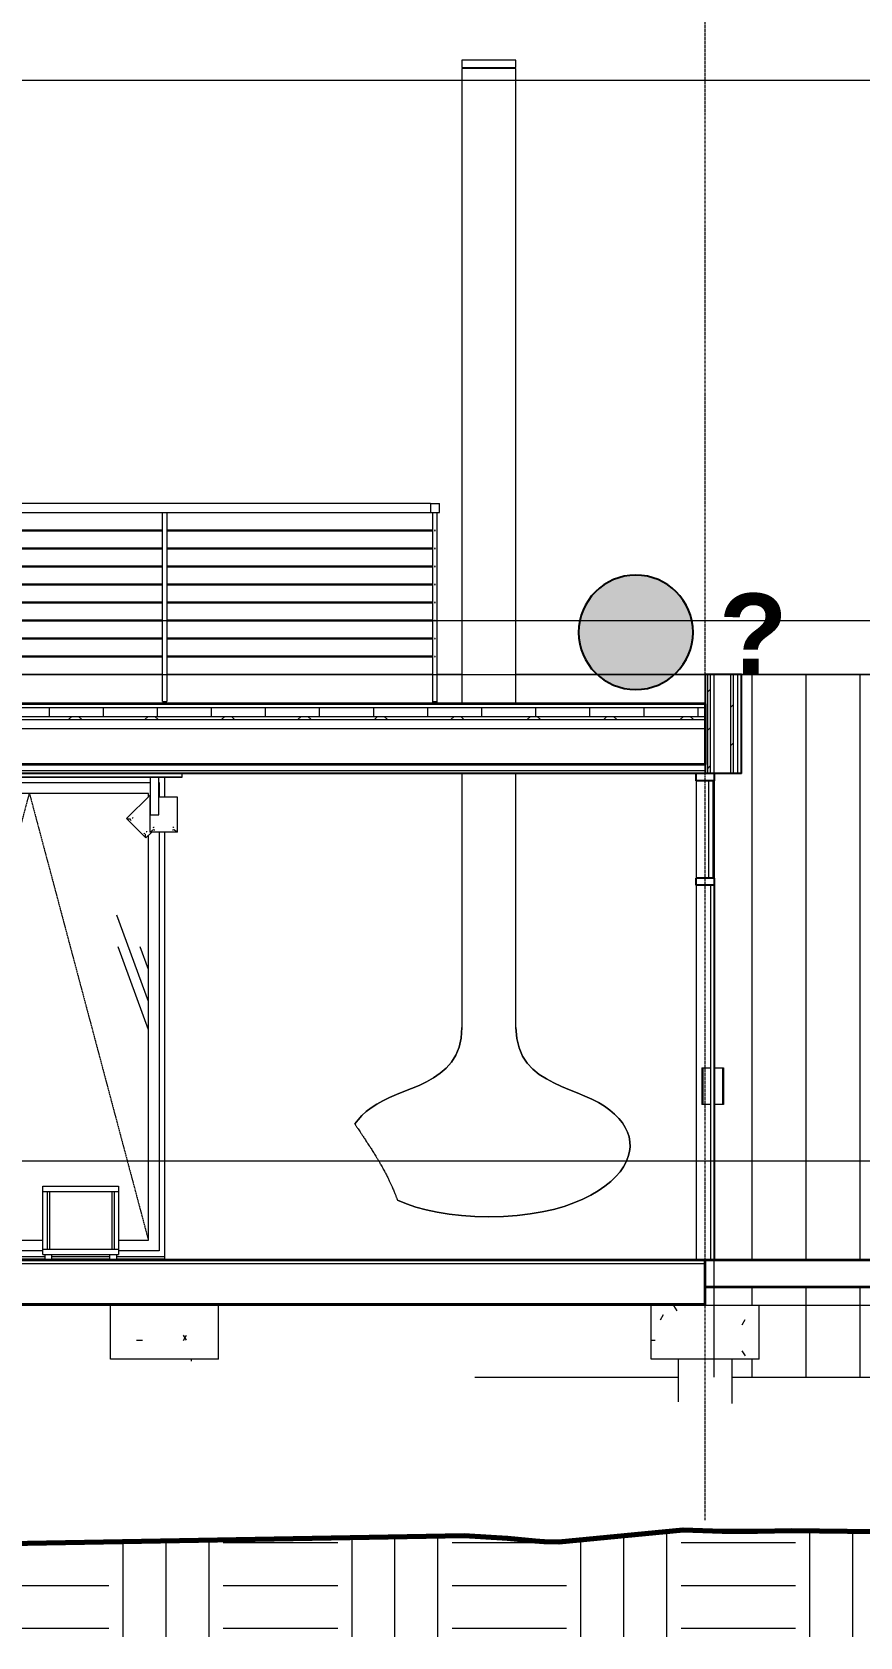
# Model space of a CAD drawing. Header units: millimetres. Extents: x -24070 to 93572, y -3360 to 13033.
# Drawn here: x 69624 to 74218, y -2642 to 6267 of the extents above; entities that cross this region are included whole.
import ezdxf

# ---------------------------------------------------------------- set-up
doc = ezdxf.new("R2010")
doc.units = ezdxf.units.MM
doc.linetypes.add('Dash - Tight', pattern=[4.5, 3, -1.5])
doc.linetypes.add('Grid Line', pattern=[22.225, 12.7, -3.175, 3.175, -3.175])
for name, color, linetype, lineweight in [('A-ANNO-NOTE', 131, 'Continuous', 9), ('A-CLNG', 13, 'Continuous', 9), ('A-DOOR', 31, 'Continuous', 9), ('A-DOOR-FRAM', 31, 'Continuous', 9), ('A-FLOR', 192, 'Continuous', 9), ('A-FLOR-HRAL', 11, 'Continuous', 9), ('A-FLOR-LEVL', 51, 'Continuous', 9), ('A-FLOR-MCUT', 51, 'Continuous', 9), ('A-GENM', 13, 'Continuous', 9), ('A-GLAZ', 151, 'Continuous', 9), ('A-GLAZ-CURT', 52, 'Continuous', 9), ('A-GLAZ-CWMG', 51, 'Continuous', 9), ('A-ROOF', 132, 'Continuous', 9), ('A-ROOF-PATT', 132, 'Continuous', 35), ('A-WALL', 113, 'Continuous', 9), ('A-WALL-PATT', 111, 'Continuous', 9), ('C-TOPO', 7, 'Continuous', 9), ('E-LITE-EQPM', 33, 'Continuous', 9), ('I-FURN', 30, 'Continuous', 9), ('S-FNDN', 32, 'Continuous', 9), ('S-GRID', 1, 'Continuous', 9)]:
    doc.layers.add(name, color=color, linetype=linetype, lineweight=lineweight)
doc.styles.add('Arial_B', font='arialbd.ttf', dxfattribs={"height": 446.484375})
pattern_1 = [(0, (58619.97, 1850), (812.8, 203.2), [33.528, -576.072, 33.528, -576.072, -3251.2]), (0, (58619.97, 1850), (812.8, 203.2), [-1219.2, 33.528, -1185.672, 33.528, -576.072, -1422.4]), (0, (58619.97, 1850), (812.8, 203.2), [-3048, 33.528, -372.872, 33.528, -982.472]), (120, (58924.77, 1951.6), (-582.3764, 602.3054), [33.528, -576.072, 33.528, -576.072, -3251.2]), (120, (58924.77, 1951.6), (-582.3764, 602.3054), [-1219.2, 33.528, -1185.672, 33.528, -576.072, -1422.4]), (120, (58924.77, 1951.6), (-582.3764, 602.3054), [-3048, 33.528, -372.872, 33.528, -982.472]), (240, (59026.37, 2358), (-230.4236, -805.5054), [33.528, -576.072, 33.528, -576.072, -3251.2]), (240, (59026.37, 2358), (-230.4236, -805.5054), [-1219.2, 33.528, -1185.672, 33.528, -576.072, -1422.4]), (240, (59026.37, 2358), (-230.4236, -805.5054), [-3048, 33.528, -372.872, 33.528, -982.472])]
pattern_2 = [(45, (58619.97, 1850), (-106.066, 106.066), [])]

# ---------------------------------------------------------------- blocks, each defined once
blk = doc.blocks.new('fire place hang - fire place hang-785282-Building Section')
at = {"layer": 'A-GENM'}
for p, q in [((13851.6, 6110), (13851.6, 6070)), ((14151.6, 6110), (13851.6, 6110)), ((13851.6, 6070), (14151.6, 6070)), ((13851.6, 6065), (13851.6, 2538)), ((14151.6, 6065), (13851.6, 6065)), ((14151.6, 6070), (14151.6, 6110)), ((14151.6, 2538), (14151.6, 6065)), ((13851.6, 2150), (13851.6, 740)), ((14151.6, 740), (14151.6, 2150))]:
    blk.add_line(p, q, dxfattribs=at)
at = {"layer": 'A-GENM', "flags": 128}
for points in [[(13851.6, 740), (13847.5, 682.2), (13835.9, 631.5), (13817.6, 587.2), (13793.4, 548.8), (13764.1, 515.4), (13730.7, 486.5), (13693.9, 461.3), (13654.5, 439.2), (13613.6, 419.5), (13571.7, 401.6), (13529.9, 384.8), (13489, 368.3), (13449.7, 351.6), (13413, 334), (13379.2, 315.1), (13348.5, 295.1), (13320.8, 274), (13296.4, 251.9), (13275.1, 229), (13257.2, 205.3)], [(13257.2, 205.3), (13275.1, 229), (13296.4, 251.9), (13320.8, 274), (13348.5, 295.1), (13379.2, 315.1), (13413, 334), (13449.7, 351.6), (13489, 368.3), (13529.9, 384.8), (13571.7, 401.6), (13613.6, 419.5), (13654.5, 439.2), (13693.9, 461.3), (13730.7, 486.5), (13764.1, 515.4), (13793.4, 548.8), (13817.6, 587.2), (13835.9, 631.5), (13847.5, 682.2), (13851.6, 740)], [(14001.6, -310), (14082.4, -308.2), (14158.6, -302.9), (14230.4, -294.4), (14297.7, -283), (14360.5, -268.8), (14418.9, -252.1), (14472.9, -233.3), (14522.5, -212.4), (14567.8, -189.9), (14608.6, -165.8), (14645.2, -140.5), (14677.4, -114.3), (14705.3, -87.3), (14728.9, -59.8), (14748.3, -32.1), (14763.5, -4.2), (14774.6, 23.7), (14781.6, 51.5), (14784.6, 79.1), (14783.6, 106.5), (14778.8, 133.5), (14770.2, 160), (14757.9, 185.9), (14741.9, 211.1), (14722.4, 235.6), (14699.2, 259.1), (14672.7, 281.7), (14642.7, 303.3), (14609.4, 323.6), (14572.8, 342.6), (14533.2, 360.4), (14491.3, 377.6), (14448.1, 394.8), (14404.6, 413), (14361.6, 432.7), (14320.1, 454.9), (14281, 480.1), (14245.4, 509.3), (14214.2, 543.1), (14188.2, 582.3), (14168.5, 627.7), (14156, 680), (14151.6, 740)], [(14151.6, 740), (14156, 680), (14168.5, 627.7), (14188.2, 582.3), (14214.2, 543.1), (14245.4, 509.3), (14281, 480.1), (14320.1, 454.9), (14361.6, 432.7), (14404.6, 413), (14448.1, 394.8), (14491.3, 377.6), (14533.2, 360.4), (14572.8, 342.6), (14609.4, 323.6), (14642.7, 303.3), (14672.7, 281.7), (14699.2, 259.1), (14722.4, 235.6), (14741.9, 211.1), (14757.9, 185.9), (14770.2, 160), (14778.8, 133.5), (14783.6, 106.5), (14784.6, 79.1), (14781.6, 51.5), (14774.6, 23.7), (14763.5, -4.2), (14748.3, -32.1), (14728.9, -59.8), (14705.3, -87.3), (14677.4, -114.3), (14645.2, -140.5), (14608.6, -165.8), (14567.8, -189.9), (14522.5, -212.4), (14472.9, -233.3), (14418.9, -252.1), (14360.5, -268.8), (14297.7, -283), (14230.4, -294.4), (14158.6, -302.9), (14082.4, -308.2), (14001.6, -310)], [(13494.2, -218.5), (13543.2, -238.1), (13596.3, -255.9), (13653.4, -271.5), (13714.8, -284.8), (13780.2, -295.5), (13849.8, -303.4), (13923.6, -308.3), (14001.6, -310)], [(14001.6, -310), (13923.6, -308.3), (13849.8, -303.4), (13780.2, -295.5), (13714.8, -284.8), (13653.4, -271.5), (13596.3, -255.9), (13543.2, -238.1), (13494.2, -218.5)]]:
    blk.add_lwpolyline(points, dxfattribs=at)
at = {"layer": 'A-GENM'}
for points, knots in [([(13257.2, 205.3), (13257.2, 205.3), (13257.5, 204.8), (13259, 202.6), (13261.5, 198.9), (13266.2, 191.8), (13274.9, 178.8), (13287.7, 159.7), (13300.9, 139.8), (13312.5, 122.4), (13325.9, 102), (13336.1, 86.1), (13341.6, 77.6)], [0, 0, 0, 0, 0.083333, 0.166667, 0.25, 0.333333, 0.5, 0.666667, 0.75, 0.833333, 0.916667, 1, 1, 1, 1]), ([(13341.6, 77.6), (13345.6, 71.4), (13351.7, 61.7), (13360.4, 47.8), (13367.2, 36.9), (13372.9, 27.5), (13377.6, 19.8), (13381.1, 14), (13384.6, 8.2), (13388.2, 2.2), (13391.7, -3.8), (13395.2, -9.7), (13398.7, -15.7), (13403.2, -23.7), (13408.8, -33.5), (13415.2, -45), (13423.4, -60), (13432.7, -77.6), (13442.3, -96.9), (13450.6, -114.2), (13460.1, -134.8), (13467.6, -152.1), (13473.7, -166.7), (13479, -179.5), (13483.2, -190.1), (13486.5, -198.6), (13488.7, -204.1), (13490.4, -208.6), (13491.8, -212.3), (13492.9, -215.1), (13493.7, -217.1), (13494.1, -218.3), (13494.2, -218.5), (13494.2, -218.5)], [0, 0, 0, 0, 0.041667, 0.0625, 0.083333, 0.104167, 0.114583, 0.125, 0.135417, 0.145833, 0.15625, 0.166667, 0.177083, 0.1875, 0.208333, 0.229167, 0.25, 0.291667, 0.333333, 0.375, 0.416667, 0.5, 0.541667, 0.583333, 0.666667, 0.708333, 0.75, 0.791667, 0.833333, 0.875, 0.916667, 0.958333, 1, 1, 1, 1])]:
    blk.add_open_spline(points, degree=3, knots=knots, dxfattribs=at)
blk = doc.blocks.new('Curtain Wall Dbl Glass - Curtain Wall Dbl Glass-910875-Building Section')
at = {"layer": 'A-DOOR', "lineweight": 18}
for p, q in [((15233.3, -550), (15233.3, 1530)), ((15233.3, 1530), (15252.4, 1530)), ((15252.4, 1530), (15252.4, -550)), ((15233.3, -550), (15252.4, -550))]:
    blk.add_line(p, q, dxfattribs=at)
at = {"layer": 'A-DOOR-FRAM', "lineweight": 18}
for p, q in [((15182.5, 516.8), (15188.9, 516.8)), ((15182.5, 516.8), (15182.5, 313.6)), ((15188.9, 516.8), (15188.9, 313.6)), ((15296.8, 516.8), (15303.2, 516.8)), ((15296.8, 516.8), (15296.8, 313.6)), ((15303.2, 516.8), (15303.2, 313.6)), ((15188.9, 313.6), (15182.5, 313.6)), ((15303.2, 313.6), (15296.8, 313.6))]:
    blk.add_line(p, q, dxfattribs=at)
at = {"layer": 'A-DOOR-FRAM'}
for p, q in [((15188.9, 516.8), (15233.3, 516.8)), ((15252.4, 516.8), (15296.8, 516.8)), ((15233.3, 313.6), (15188.9, 313.6)), ((15296.8, 313.6), (15252.4, 313.6))]:
    blk.add_line(p, q, dxfattribs=at)
blk = doc.blocks.new('Rectangular Mullion - 64 x 128 rectangular-909206-Building Section')
at = {"layer": 'A-GLAZ-CWMG', "lineweight": 25}
for p, q in [((15151.6, 2110), (15151.6, 2150)), ((15251.6, 2150), (15151.6, 2150)), ((15251.6, 2150), (15251.6, 2110)), ((15251.6, 2110), (15151.6, 2110))]:
    blk.add_line(p, q, dxfattribs=at)
blk = doc.blocks.new('Rectangular Mullion - 64 x 128 rectangular-909760-Building Section')
at = {"layer": 'A-GLAZ-CWMG'}
blk.add_line((15151.6, 1530), (15151.6, -550), dxfattribs=at)
blk = doc.blocks.new('Single Window - Standard-V39-Building Section')
at = {"layer": 'A-GLAZ'}
h = blk.add_hatch(dxfattribs=at)
h.set_pattern_fill('FP_29', color=256, style=0, pattern_type=2)
h.set_pattern_definition([(110, (11443.6, -1050), (973.9, 248.05), [800, -2500]), (110, (11451.6, -1250), (973.9, 248.05), [1200, -2100]), (110, (11321.6, -1050), (973.9, 248.05), [800, -2500])])
h.paths.add_polyline_path([(10791.6, -440), (11335.2, -440), (11334.8, -435), (10791.6, -435)], flags=0)
h.paths.add_polyline_path([(12111.6, -440), (12111.6, 1806.4), (12098, 1792.8), (11990.2, 1900.6), (12111.6, 2022), (12111.6, 2040), (11092.7, 2040), (11092.7, 2019.8), (11195.6, 2019.8), (11195.6, 1825.8), (11043.2, 1825.8), (11043.2, 2019.8), (11044.5, 2019.8), (11044.5, 2040), (10950.3, 2040), (10951.3, 1994.7), (11016, 1930), (10878.8, 1792.8), (10791.6, 1880), (10791.6, 295), (10991.5, 295), (10991.5, -90), (11345.7, -90.8), (11346.1, -91.8), (11351.6, -92.3), (11350.4, -90), (11345.5, -83.6), (11338.2, -78), (11329.8, -74.5), (11320.8, -73.3), (11097.3, -73.3), (11088.2, -72.2), (11079.8, -68.7), (11072.6, -63.1), (11067, -55.9), (11063.5, -47.5), (11062.3, -38.4), (11062.3, -3.6), (11063.5, 5.5), (11067, 13.9), (11072.6, 21.2), (11079.8, 26.7), (11088.2, 30.2), (11097.3, 31.4), (11371.3, 31.4), (11380.4, 30.2), (11388.8, 26.7), (11396, 21.2), (11401.6, 13.9), (11405.1, 5.5), (11406.3, -3.6), (11406.3, -434.1), (11358, -435), (11358, -440), (11526.6, -440), (11526.6, -140), (11946.6, -140), (11946.6, -440), (12028.6, -440)], flags=0)
h.paths.add_polyline_path([(11352.9, -434.1), (11355.7, -434.1), (11355.7, -425), (11354.4, -425), (11353.4, -430.6), (11349.6, -434.1), (11352.3, -434.1)], flags=0)
h.paths.add_polyline_path([(11352.3, -100), (11353.3, -99.2), (11352.3, -99.2)], flags=0)
h.paths.add_polyline_path([(10791.6, 1921.2), (10902.1, 2032.6), (10902.1, 2040), (10791.6, 2040), (10791.6, 1952.3)], flags=0)
for p, q in [((10701.6, 2127.8), (10701.6, 295)), ((10731.6, 295), (10731.6, 2100)), ((10731.6, 2100), (10902.1, 2100)), ((10950.3, 2100), (11044.5, 2100)), ((11092.7, 2100), (12120.7, 2100)), ((12169.5, 2100), (12171.6, 2100)), ((12171.6, 2100), (12171.6, 2019.8)), ((10791.6, 2040), (10791.6, 1921.2)), ((10902.1, 2040), (10791.6, 2040)), ((11044.5, 2040), (10950.3, 2040)), ((12111.6, 2040), (11092.7, 2040)), ((12111.6, 2022), (12111.6, 2040)), ((10791.6, 1880), (10791.6, 295)), ((12111.6, -440), (12111.6, 1806.4)), ((12171.6, 1825.8), (12171.6, -500)), ((10701.6, -435), (10701.6, -530)), ((10731.6, -500), (10731.6, -435)), ((10791.6, -435), (10791.6, -440)), ((10791.6, -440), (11335.2, -440)), ((11358, -440), (11526.6, -440)), ((11946.6, -440), (12111.6, -440)), ((10701.6, -545), (10701.6, -530)), ((10701.6, -530), (11264.5, -530)), ((11335.2, -500), (10731.6, -500)), ((11526.6, -500), (11358, -500)), ((11358, -530), (11536.8, -530)), ((11576.6, -530), (11896.8, -530)), ((11936.6, -530), (12201.6, -530)), ((12171.6, -500), (11946.6, -500)), ((12201.6, -530), (12201.6, -545)), ((10701.6, -545), (10701.6, -550)), ((11264.5, -545), (10701.6, -545)), ((11536.6, -545), (11358, -545)), ((11896.6, -545), (11576.5, -545)), ((12201.6, -545), (11936.5, -545))]:
    blk.add_line(p, q, dxfattribs=at)
at = {"layer": 'A-GLAZ', "linetype": 'Dash - Tight'}
for p, q in [((10987.2, 295), (11451.6, 2040)), ((11451.6, 2040), (12111.6, -440)), ((10791.6, -440), (10792.9, -435))]:
    blk.add_line(p, q, dxfattribs=at)
blk = doc.blocks.new('Trck_BswySystms_Cooper_RSA_Profile Series_AR111 Closed Back Integral Xfmr - Trck_BswySystms_Cooper_RSA_Profile Series_AR111 Closed Back Integral Xfmr-754016-Building Section')
at = {"layer": 'E-LITE-EQPM'}
for p, q in [((12120.7, 2031.1), (11990.2, 1900.6)), ((12098, 1792.8), (11990.2, 1900.6)), ((11994.7, 1897.7), (11994.7, 1896.1)), ((12011.5, 1897.7), (11994.7, 1897.7)), ((12093.5, 1797.3), (12095.1, 1797.3)), ((12095.1, 1797.3), (12095.1, 1814.1)), ((12098, 1792.8), (12130.9, 1825.8))]:
    blk.add_line(p, q, dxfattribs=at)
at = {"layer": 'E-LITE-EQPM', "flags": 128}
for points in [[(12016.3, 1888.2), (12014.3, 1892.3), (12012.7, 1896.1)], [(12021.9, 1905.3), (12024.6, 1904), (12027.3, 1902.8)], [(12093.5, 1815.3), (12088, 1817.7), (12085.6, 1818.9)], [(12100.3, 1829.8), (12101.4, 1827.1), (12102.7, 1824.5)]]:
    blk.add_lwpolyline(points, dxfattribs=at)
blk = doc.blocks.new('Trck_BswySystms_Cooper_RSA_Profile Series_AR111 Closed Back Integral Xfmr - Trck_BswySystms_Cooper_RSA_Profile Series_AR111 Closed Back Integral Xfmr-856591-Building Section')
at = {"layer": 'E-LITE-EQPM'}
for p, q in [((11078.6, 2148.8), (11078.6, 2150)), ((11078.6, 2148.4), (11078.6, 2148.8)), ((12297.8, 2148.8), (11078.6, 2148.8)), ((11078.6, 2131.2), (11078.6, 2148.4)), ((12297.8, 2148.4), (11078.6, 2148.4)), ((12297.8, 2150), (12297.8, 2148.8)), ((12297.8, 2148.8), (12297.8, 2148.4)), ((12297.8, 2148.4), (12297.8, 2131.2)), ((11078.6, 2127.8), (11078.6, 2131.2)), ((12297.8, 2131.2), (11078.6, 2131.2)), ((12120.7, 2127.8), (11092.7, 2127.8)), ((12169.5, 2127.8), (12121.3, 2127.8)), ((12121.3, 2127.8), (12121.3, 1921.4)), ((12169.5, 1921.4), (12169.5, 2127.8)), ((12297.8, 2127.8), (12169.5, 2127.8)), ((12297.8, 2131.2), (12297.8, 2127.8)), ((12120, 2019.8), (12120, 1825.8)), ((12120.1, 2019.8), (12120, 2019.8)), ((12272.4, 2019.8), (12169.4, 2019.8)), ((12272.4, 1825.8), (12272.4, 2019.8)), ((12121.3, 1921.4), (12169.5, 1921.4)), ((12272.4, 1825.8), (12120, 1825.8)), ((12137.1, 1838.8), (12125.2, 1826.9)), ((12125.2, 1826.9), (12126.3, 1825.8)), ((12267.2, 1826.9), (12255.3, 1838.8)), ((12266, 1825.8), (12267.2, 1826.9))]:
    blk.add_line(p, q, dxfattribs=at)
at = {"layer": 'E-LITE-EQPM', "flags": 128}
for points in [[(12139, 1851.5), (12141.8, 1852.5), (12144.6, 1853.6)], [(12147.2, 1835.4), (12142.9, 1837), (12139, 1838.5)], [(12253.3, 1838.5), (12247.7, 1836.3), (12245.2, 1835.4)], [(12247.9, 1853.6), (12250.6, 1852.4), (12253.3, 1851.5)]]:
    blk.add_lwpolyline(points, dxfattribs=at)
blk = doc.blocks.new('System Panel - Glazed-909767-Building Section')
at = {"layer": 'A-GLAZ-CURT', "lineweight": 18}
for p, q in [((15220.6, 2110), (15220.6, 1570)), ((15246, 2110), (15220.6, 2110)), ((15246, 1570), (15246, 2110)), ((15246, 1570), (15220.6, 1570))]:
    blk.add_line(p, q, dxfattribs=at)
blk = doc.blocks.new('Rectangular Mullion - 64 x 128 rectangular-909761-Building Section')
at = {"layer": 'A-GLAZ-CWMG', "lineweight": 25}
for p, q in [((15151.6, 1530), (15151.6, 1570)), ((15251.6, 1570), (15151.6, 1570)), ((15251.6, 1530), (15151.6, 1530)), ((15251.6, 1570), (15251.6, 1530))]:
    blk.add_line(p, q, dxfattribs=at)
blk = doc.blocks.new('Rectangular Mullion - 64 x 128 rectangular-909762-Building Section')
at = {"layer": 'A-GLAZ-CWMG'}
for p, q in [((15151.6, 2110), (15151.6, 1570)), ((15251.6, 2110), (15251.6, 1570))]:
    blk.add_line(p, q, dxfattribs=at)
blk = doc.blocks.new('Railing - 25mm-V47-Building Section')
at = {"layer": 'A-FLOR-HRAL'}
for p, q in [((6509.1, 2538), (6509.1, 3599.5)), ((6521.6, 3600), (6515.7, 3600)), ((6534.1, 3600), (6534.1, 2538))]:
    blk.add_line(p, q, dxfattribs=at)
blk = doc.blocks.new('Railing - 25mm-V48-Building Section')
at = {"layer": 'A-FLOR-HRAL'}
for p, q in [((13689.1, 2550), (13689.1, 2538)), ((13714.1, 2538), (13714.1, 2550))]:
    blk.add_line(p, q, dxfattribs=at)
blk = doc.blocks.new('Railing - 25mm-V49-Building Section')
at = {"layer": 'A-FLOR-HRAL'}
for p, q in [((13689.1, 3600), (13689.1, 2550)), ((13714.1, 2550), (13714.1, 3600)), ((13689.1, 2550), (13714.1, 2550))]:
    blk.add_line(p, q, dxfattribs=at)
blk = doc.blocks.new('Railing - 25mm-V50-Building Section')
at = {"layer": 'A-FLOR-HRAL'}
for p, q in [((12189.1, 2550), (12189.1, 3600)), ((12214.1, 3600), (12214.1, 2550)), ((12189.1, 2550), (12214.1, 2550))]:
    blk.add_line(p, q, dxfattribs=at)
blk = doc.blocks.new('Railing - Railing-933841-Building Section')
at = {"layer": 'A-FLOR-HRAL'}
for p, q in [((6521.6, 3600), (6521.6, 3650)), ((10863.6, 3650), (6521.6, 3650)), ((6521.6, 3600), (10862.3, 3600)), ((13676.6, 3650), (11308.6, 3650)), ((11316.5, 3600), (13676.6, 3600)), ((7689.1, 3501.6), (6534.1, 3501.6)), ((6534.1, 3498.4), (7689.1, 3498.4)), ((9189.1, 3501.6), (7714.1, 3501.6)), ((7714.1, 3498.4), (9189.1, 3498.4)), ((10689.1, 3501.6), (9214.1, 3501.6)), ((9214.1, 3498.4), (10689.1, 3498.4)), ((10871.8, 3501.6), (10714.1, 3501.6)), ((10714.1, 3498.4), (10872.5, 3498.4)), ((11317.7, 3498.4), (12189.1, 3498.4)), ((12189.1, 3501.6), (11317.8, 3501.6)), ((13689.1, 3501.6), (12214.1, 3501.6)), ((12214.1, 3498.4), (13689.1, 3498.4)), ((7689.1, 3401.6), (6534.1, 3401.6)), ((6534.1, 3398.4), (7689.1, 3398.4)), ((9189.1, 3401.6), (7714.1, 3401.6)), ((7714.1, 3398.4), (9189.1, 3398.4)), ((10689.1, 3401.6), (9214.1, 3401.6)), ((9214.1, 3398.4), (10689.1, 3398.4)), ((10922.6, 3401.6), (10714.1, 3401.6)), ((10714.1, 3398.4), (10925.5, 3398.4)), ((11314.8, 3398.4), (12189.1, 3398.4)), ((12189.1, 3401.6), (11314.9, 3401.6)), ((13689.1, 3401.6), (12214.1, 3401.6)), ((12214.1, 3398.4), (13689.1, 3398.4)), ((7689.1, 3301.6), (6534.1, 3301.6)), ((6534.1, 3298.4), (7689.1, 3298.4)), ((9189.1, 3301.6), (7714.1, 3301.6)), ((7714.1, 3298.4), (9189.1, 3298.4)), ((10689.1, 3301.6), (9214.1, 3301.6)), ((9214.1, 3298.4), (10689.1, 3298.4)), ((10942, 3301.6), (10714.1, 3301.6)), ((10714.1, 3298.4), (10941.6, 3298.4)), ((11253, 3298.4), (11257.5, 3298.4)), ((11257.2, 3301.6), (11253.4, 3301.6)), ((11311.8, 3298.4), (12189.1, 3298.4)), ((12189.1, 3301.6), (11311.9, 3301.6)), ((13689.1, 3301.6), (12214.1, 3301.6)), ((12214.1, 3298.4), (13689.1, 3298.4)), ((7689.1, 3201.6), (6534.1, 3201.6)), ((6534.1, 3198.4), (7689.1, 3198.4)), ((9189.1, 3201.6), (7714.1, 3201.6)), ((7714.1, 3198.4), (9189.1, 3198.4)), ((10689.1, 3201.6), (9214.1, 3201.6)), ((9214.1, 3198.4), (10689.1, 3198.4)), ((10930.6, 3201.6), (10714.1, 3201.6)), ((10714.1, 3198.4), (10930.2, 3198.4)), ((11239.6, 3198.4), (12189.1, 3198.4)), ((12189.1, 3201.6), (11240, 3201.6)), ((13689.1, 3201.6), (12214.1, 3201.6)), ((12214.1, 3198.4), (13689.1, 3198.4)), ((7689.1, 3101.6), (6534.1, 3101.6)), ((6534.1, 3098.4), (7689.1, 3098.4)), ((9189.1, 3101.6), (7714.1, 3101.6)), ((7714.1, 3098.4), (9189.1, 3098.4)), ((10689.1, 3101.6), (9214.1, 3101.6)), ((9214.1, 3098.4), (10689.1, 3098.4)), ((10919.2, 3101.6), (10714.1, 3101.6)), ((10714.1, 3098.4), (10918.9, 3098.4)), ((11226.2, 3098.4), (12189.1, 3098.4)), ((12189.1, 3101.6), (11226.6, 3101.6)), ((13689.1, 3101.6), (12214.1, 3101.6)), ((12214.1, 3098.4), (13689.1, 3098.4)), ((7689.1, 3001.6), (6534.1, 3001.6)), ((6534.1, 2998.4), (7689.1, 2998.4)), ((9189.1, 3001.6), (7714.1, 3001.6)), ((7714.1, 2998.4), (9189.1, 2998.4)), ((10689.1, 3001.6), (9214.1, 3001.6)), ((9214.1, 2998.4), (10689.1, 2998.4)), ((10907.8, 3001.6), (10714.1, 3001.6)), ((10714.1, 2998.4), (10907.5, 2998.4)), ((11213.6, 2998.4), (12189.1, 2998.4)), ((12189.1, 3001.6), (11214, 3001.6)), ((13689.1, 3001.6), (12214.1, 3001.6)), ((12214.1, 2998.4), (13689.1, 2998.4)), ((7689.1, 2901.6), (6534.1, 2901.6)), ((6534.1, 2898.4), (7689.1, 2898.4)), ((9189.1, 2901.6), (7714.1, 2901.6)), ((7714.1, 2898.4), (9189.1, 2898.4)), ((10689.1, 2901.6), (9214.1, 2901.6)), ((9214.1, 2898.4), (10689.1, 2898.4)), ((10896.4, 2901.6), (10714.1, 2901.6)), ((10714.1, 2898.4), (10896.1, 2898.4)), ((11203.2, 2898.4), (12189.1, 2898.4)), ((12189.1, 2901.6), (11203.5, 2901.6)), ((13689.1, 2901.6), (12214.1, 2901.6)), ((12214.1, 2898.4), (13689.1, 2898.4)), ((7689.1, 2801.6), (6534.1, 2801.6)), ((6534.1, 2798.4), (7689.1, 2798.4)), ((9189.1, 2801.6), (7714.1, 2801.6)), ((7714.1, 2798.4), (9189.1, 2798.4)), ((10689.1, 2801.6), (9214.1, 2801.6)), ((9214.1, 2798.4), (10689.1, 2798.4)), ((10885, 2801.6), (10714.1, 2801.6)), ((10714.1, 2798.4), (10884.7, 2798.4)), ((10997.1, 2798.4), (11014.8, 2798.4)), ((11014.8, 2801.6), (10997.7, 2801.6)), ((11192.7, 2798.4), (12189.1, 2798.4)), ((12189.1, 2801.6), (11193.1, 2801.6)), ((13689.1, 2801.6), (12214.1, 2801.6)), ((12214.1, 2798.4), (13689.1, 2798.4))]:
    blk.add_line(p, q, dxfattribs=at)
at = {"layer": 'A-FLOR-HRAL', "lineweight": 18}
for p, q in [((13676.6, 3650), (13676.6, 3600)), ((13676.6, 3650), (13726.6, 3650)), ((13676.6, 3600), (13726.6, 3600)), ((13726.6, 3600), (13726.6, 3650))]:
    blk.add_line(p, q, dxfattribs=at)
for centre, start, end in [((13701.6, 3500), 0, 180), ((13701.6, 3500), 180, 0), ((13701.6, 3400), 0, 180), ((13701.6, 3400), 180, 0), ((13701.6, 3300), 0, 180), ((13701.6, 3300), 180, 0), ((13701.6, 3200), 0, 180), ((13701.6, 3200), 180, 0), ((13701.6, 3100), 0, 180), ((13701.6, 3100), 180, 0), ((13701.6, 3000), 0, 180), ((13701.6, 3000), 180, 0), ((13701.6, 2900), 0, 180), ((13701.6, 2900), 180, 0), ((13701.6, 2800), 0, 180), ((13701.6, 2800), 180, 0)]:
    blk.add_arc(centre, 1.59, start, end, dxfattribs=at)
for name, p in [('Railing - 25mm-V47-Building Section', (0, 0)), ('Railing - 25mm-V50-Building Section', (-4500, 0)), ('Railing - 25mm-V50-Building Section', (-3000, 0)), ('Railing - 25mm-V50-Building Section', (-1500, 0)), ('Railing - 25mm-V50-Building Section', (0, 0)), ('Railing - 25mm-V49-Building Section', (0, 0)), ('Railing - 25mm-V48-Building Section', (0, 0))]:
    blk.add_blockref(name, p)
blk = doc.blocks.new('Side Table 2 _2_ - Side Table 2 _2_-V61-Building Section')
at = {"layer": 'I-FURN'}
for p, q in [((11526.6, -170), (11526.6, -140)), ((11526.6, -140), (11946.6, -140)), ((11526.6, -490), (11526.6, -170)), ((11526.6, -170), (11946.6, -170)), ((11549.1, -170), (11549.1, -490)), ((11564.1, -490), (11564.1, -170)), ((11909.1, -170), (11909.1, -490)), ((11924.1, -490), (11924.1, -170)), ((11946.6, -140), (11946.6, -170)), ((11946.6, -170), (11946.6, -490)), ((11526.6, -520), (11526.6, -490)), ((11526.6, -490), (11946.6, -490)), ((11526.6, -520), (11946.6, -520)), ((11536.6, -520), (11536.6, -550)), ((11576.6, -550), (11576.6, -520)), ((11896.6, -520), (11896.6, -550)), ((11936.6, -550), (11936.6, -520)), ((11946.6, -490), (11946.6, -520))]:
    blk.add_line(p, q, dxfattribs=at)
blk = doc.blocks.new('Help Button - Select for Help Link-961908-Building Section')
at = {"layer": 'A-ANNO-NOTE'}
h = blk.add_hatch(color=256, dxfattribs=at)
edge = h.paths.add_edge_path(flags=0)
edge.add_arc((1644.9, 8248.6), 317.5, 0, 180)
edge.add_arc((1644.9, 8248.6), 317.5, 180, 360)
at = {"layer": 'A-ANNO-NOTE', "lineweight": 25}
for start, end in [(360, 180), (180, 360)]:
    blk.add_arc((1644.9, 8248.6), 317.5, start, end, dxfattribs=at)
at = {"layer": 'A-ANNO-NOTE', "insert": (2105.8, 8464.2), "char_height": 446.484, "width": 456.962, "attachment_point": 1, "style": 'Arial_B'}
blk.add_mtext('\\fArial|b1|i0|c0|p34|;?', dxfattribs=at)

msp = doc.modelspace()

# ---------------------------------------------------------------- hatches: boundary and pattern name
at = {"layer": 'A-ROOF-PATT', "lineweight": 9}
h = msp.add_hatch(dxfattribs=at)
h.set_pattern_fill('FP_24', color=256, style=0, pattern_type=2)
h.set_pattern_definition([(0, (58619.97, 1850), (0, 300), []), (90, (58619.97, 1850), (-300, 2e-14), [])])
h.paths.add_polyline_path([(68712, 2468), (73359.6, 2468), (73359.6, 2518), (62216.8, 2518), (62216.8, 2468), (68343.3, 2468)], flags=0)
h = msp.add_hatch(dxfattribs=at)
h.set_pattern_fill('FP_25', color=256, style=0, pattern_type=2)
h.set_pattern_definition([(45, (58619.97, 1850), (-212.132, 212.132), []), (135, (58619.97, 1850), (-212.132, -212.132), [])])
h.paths.add_polyline_path([(68712, 2450), (73359.6, 2450), (73359.6, 2468), (62216.8, 2468), (62216.8, 2450), (68343.3, 2450)], flags=0)
at = {"layer": 'A-WALL-PATT'}
h = msp.add_hatch(dxfattribs=at)
h.set_pattern_fill('FP_20', color=256, style=0, pattern_type=2)
h.set_pattern_definition(pattern_2)
h.paths.add_polyline_path([(73387.6, 2150), (73387.6, 2700), (73372.6, 2700), (73372.6, 2150)], flags=0)
h = msp.add_hatch(dxfattribs=at)
h.set_pattern_fill('FP_17', color=256, style=0, pattern_type=2)
h.set_pattern_definition([(90, (58619.97, 1850), (-300, 2e-14), [])])
h.paths.add_polyline_path([(73659.6, -1200), (76561.6, -1200), (76561.6, 2700), (73561.6, 2700), (73561.6, 2150), (73409.6, 2150), (73410.4, 516.8), (73461.2, 516.8), (73461.2, 313.6), (73410.4, 313.6), (73410.4, -550), (75800.8, -550), (75766, -184.3), (75780, 13), (75741.8, 384.2), (75748.1, 403.7), (75750.1, 440.4), (75741.8, 511.7), (75748.9, 530.5), (75750.5, 548.5), (75727.2, 636.5), (75717.3, 819.2), (75733.6, 891.2), (75774.6, 943.8), (75774.6, 952.1), (75759.5, 963.6), (75748.4, 978.1), (75735.5, 1013.7), (75730.9, 1074), (75775.1, 1165.4), (75794.5, 1187.6), (75818.9, 1200.9), (75849.8, 1202.6), (75906.8, 1180.9), (75909.5, 1193.7), (75914.6, 1202.6), (75921.3, 1193.7), (75925.8, 1179.4), (75929.3, 1163.8), (75936.1, 1158.6), (75943.1, 1149.5), (75948.4, 1139.1), (75955.5, 1112.8), (75936.1, 963.1), (75937.8, 949.3), (75967.1, 889.6), (75970.5, 876.8), (75957.9, 804.9), (75987.4, 600.3), (76003.7, 597.5), (76018.1, 412.7), (76049, 290.5), (76033.8, 297.9), (76083.7, -30.7), (76070.2, -164), (76065.5, -177), (76001.8, -260.7), (75983.3, -307.3), (75967.2, -408.1), (75975.5, -432.9), (75996.1, -454.5), (76023.6, -474.1), (76052.8, -492.4), (76078.5, -510.6), (76095.2, -529.4), (76097.9, -550), (76347.1, -550), (76347.1, 500), (76334.6, 500), (76334.6, 550), (76384.6, 550), (76384.6, 500), (76372.1, 500), (76372.1, -797), (76347.1, -797), (76347.1, -700), (73409.6, -700), (73409.6, -800), (73659.6, -800), (73659.6, -1100), (73508.1, -1100), (73508.1, -1200)], flags=0)
h.paths.add_polyline_path([(75891.9, -394.3), (75894.6, -349.9), (75888.7, -339.8), (75886.4, -338.9), (75883, -353.6), (75880.8, -377.4), (75883, -389.6), (75886.4, -393.9)], flags=0)
h = msp.add_hatch(dxfattribs=at)
h.set_pattern_fill('FP_20', color=256, style=0, pattern_type=2)
h.set_pattern_definition(pattern_2)
h.paths.add_polyline_path([(73504.4, 2150), (73514.6, 2150), (73514.6, 2700), (73499.6, 2700), (73499.6, 2150)], flags=0)
at = {"layer": 'C-TOPO'}
h = msp.add_hatch(dxfattribs=at)
h.set_pattern_fill('FP_19', color=256, style=0, pattern_type=2)
h.set_pattern_definition([(0, (58620, 1850), (635, 635), [635, -635]), (0, (58620, 2088.1), (635, 635), [635, -635]), (0, (58620, 2326.25), (635, 635), [635, -635]), (90, (58699.34, 2405.6), (-635, 635), [635, -635]), (90, (58937.5, 2405.6), (-635, 635), [635, -635]), (90, (59175.6, 2405.6), (-635, 635), [635, -635])])
h.paths.add_polyline_path([(73237.3, -2642.4), (82352.1, -2642.4), (82352.1, -2150.6), (73840.3, -2053.2), (73650.5, -2057.6), (73454.1, -2056.5), (73237.3, -2049), (72547, -2116.1), (72415.6, -2111.4), (72263.3, -2095.5), (72022.2, -2082.1), (65875.3, -2190), (65762.5, -2190), (64059.6, -1255.4), (64059.6, -2642.4), (72958, -2642.4)], flags=0)
at = {"layer": 'S-FNDN'}
h = msp.add_hatch(dxfattribs=at)
h.set_pattern_fill('FP_18', color=256, style=0, pattern_type=2)
h.set_pattern_definition(pattern_1)
h.paths.add_polyline_path([(70555.2, -1100), (70659.6, -1100), (70659.6, -800), (70059.6, -800), (70059.6, -1100), (70165.3, -1100)], flags=0)
h = msp.add_hatch(dxfattribs=at)
h.set_pattern_fill('FP_18', color=256, style=0, pattern_type=2)
h.set_pattern_definition(pattern_1)
h.paths.add_polyline_path([(73659.6, -1100), (73659.6, -800), (73059.6, -800), (73059.6, -1100), (73504.4, -1100)], flags=0)

# ---------------------------------------------------------------- linework, layer by layer
at = {"layer": 'A-CLNG'}
msp.add_line((73359.6, 2165), (62216.8, 2165), dxfattribs=at)
at = {"layer": 'A-CLNG', "lineweight": 25}
for p, q in [((73359.6, 2150), (62216.8, 2150)), ((73359.6, 2200), (73359.6, 2150))]:
    msp.add_line(p, q, dxfattribs=at)
at = {"layer": 'A-FLOR', "lineweight": 35}
for p, q in [((76359.6, -550), (62216.8, -550)), ((73359.6, -797), (73359.6, -550)), ((76359.6, -700), (73359.6, -700)), ((73359.6, -797), (62216.8, -797))]:
    msp.add_line(p, q, dxfattribs=at)
at = {"layer": 'A-FLOR-LEVL', "linetype": 'Dash - Tight'}
for p, q in [((32606.9, 6000), (85592, 6000)), ((32606.9, 3000), (85592, 3000)), ((32606.9, 2700), (82472.5, 2700)), ((32606.9, 0), (85592, 0)), ((32606.9, -550), (81293.2, -550)), ((32606.9, -800), (80341.3, -800))]:
    msp.add_line(p, q, dxfattribs=at)
at = {"layer": 'A-FLOR-MCUT'}
msp.add_line((73359.6, -572), (62216.8, -572), dxfattribs=at)
at = {"layer": 'A-ROOF', "lineweight": 35}
for p, q in [((73359.6, 2538), (62216.8, 2538)), ((73359.6, 2538), (73359.6, 2200)), ((73359.6, 2200), (62216.8, 2200))]:
    msp.add_line(p, q, dxfattribs=at)
at = {"layer": 'A-ROOF'}
for p, q in [((62216.8, 2518), (73359.6, 2518)), ((62216.8, 2468), (73359.6, 2468)), ((62216.8, 2450), (73359.6, 2450)), ((62216.8, 2400), (73359.6, 2400))]:
    msp.add_line(p, q, dxfattribs=at)
at = {"layer": 'A-WALL'}
for p, q in [((70347.1, 2700), (69340.4, 2700)), ((71847.1, 2700), (70372.1, 2700)), ((72009.6, 2700), (71872.1, 2700)), ((73359.6, 2700), (72309.6, 2700)), ((73372.6, 2700), (73372.6, 2150)), ((73387.6, 2700), (73387.6, 2150)), ((73409.6, -1200), (73409.6, 2700)), ((73499.6, 2700), (73499.6, 2150)), ((73514.6, 2700), (73514.6, 2150)), ((73539.6, 2700), (73539.6, 2150)), ((76561.6, 2700), (73561.6, 2700)), ((70359.6, 2127.8), (70359.6, 2019.8)), ((70359.6, 1825.8), (70359.6, -530)), ((70359.6, -545), (70359.6, -550)), ((72082.1, -1200), (73211.3, -1200)), ((73508.1, -1200), (76561.6, -1200))]:
    msp.add_line(p, q, dxfattribs=at)
at = {"layer": 'A-WALL', "lineweight": 25}
for p, q in [((73359.6, 2700), (73359.6, 2538)), ((73561.6, 2700), (73359.6, 2700)), ((73561.6, 2150), (73561.6, 2700)), ((73561.6, 2150), (73359.6, 2150))]:
    msp.add_line(p, q, dxfattribs=at)
at = {"layer": 'C-TOPO', "lineweight": 70}
for p, q in [((73237.3, -2049), (72547, -2116.1)), ((73454.1, -2056.5), (73237.3, -2049)), ((72022.2, -2082.1), (65875.3, -2190)), ((72263.3, -2095.5), (72022.2, -2082.1)), ((72415.6, -2111.4), (72263.3, -2095.5)), ((72466, -2113.9), (72415.6, -2111.4)), ((72547, -2116.1), (72466, -2113.9)), ((73650.5, -2057.6), (73454.1, -2056.5)), ((73840.3, -2053.2), (73650.5, -2057.6)), ((82352.1, -2150.6), (73840.3, -2053.2))]:
    msp.add_line(p, q, dxfattribs=at)
at = {"layer": 'C-TOPO'}
for p, q in [((73237.3, -2049), (72547, -2116.1)), ((73454.1, -2056.5), (73237.3, -2049)), ((72022.2, -2082.1), (65875.3, -2190)), ((72263.3, -2095.5), (72022.2, -2082.1)), ((72415.6, -2111.4), (72263.3, -2095.5)), ((72415.6, -2111.4), (72466, -2113.9)), ((72466, -2113.9), (72547, -2116.1)), ((73650.5, -2057.6), (73454.1, -2056.5)), ((73650.5, -2057.6), (73840.3, -2053.2)), ((73840.3, -2053.2), (82352.1, -2150.6))]:
    msp.add_line(p, q, dxfattribs=at)
at = {"layer": 'S-FNDN'}
for p, q in [((70059.6, -800), (70659.6, -800)), ((70059.6, -1100), (70059.6, -800)), ((70659.6, -1100), (70659.6, -800)), ((73059.6, -800), (73659.6, -800)), ((73059.6, -1100), (73059.6, -800)), ((73659.6, -1100), (73659.6, -800)), ((70659.6, -1100), (70059.6, -1100)), ((70509.6, -1111), (70509.6, -1100)), ((73659.6, -1100), (73059.6, -1100)), ((73209.6, -1100), (73209.6, -1337.8)), ((73509.6, -1346), (73509.6, -1100))]:
    msp.add_line(p, q, dxfattribs=at)
at = {"layer": 'S-GRID', "linetype": 'Grid Line'}
msp.add_line((73359.6, -1995), (73359.6, 11733.1), dxfattribs=at)

# ---------------------------------------------------------------- block references
at = {"layer": 'A-ANNO-NOTE'}
msp.add_blockref('Help Button - Select for Help Link-961908-Building Section', (71329.7, -5314.1), dxfattribs=at)
at = {"layer": 'A-DOOR'}
msp.add_blockref('Curtain Wall Dbl Glass - Curtain Wall Dbl Glass-910875-Building Section', (58158, 0), dxfattribs=at)
at = {"layer": 'A-FLOR-HRAL'}
msp.add_blockref('Railing - Railing-933841-Building Section', (58158, 0), dxfattribs=at)
at = {"layer": 'A-GENM'}
msp.add_blockref('fire place hang - fire place hang-785282-Building Section', (58158, 0), dxfattribs=at)
at = {"layer": 'A-GLAZ'}
msp.add_blockref('Single Window - Standard-V39-Building Section', (58158, 0), dxfattribs=at)
at = {"layer": 'A-GLAZ-CURT', "lineweight": 18}
msp.add_blockref('System Panel - Glazed-909767-Building Section', (58158, 0), dxfattribs=at)
at = {"layer": 'A-GLAZ-CWMG', "lineweight": 25}
for name in ['Rectangular Mullion - 64 x 128 rectangular-909206-Building Section', 'Rectangular Mullion - 64 x 128 rectangular-909761-Building Section']:
    msp.add_blockref(name, (58158, 0), dxfattribs=at)
at = {"layer": 'A-GLAZ-CWMG'}
for name in ['Rectangular Mullion - 64 x 128 rectangular-909762-Building Section', 'Rectangular Mullion - 64 x 128 rectangular-909760-Building Section']:
    msp.add_blockref(name, (58158, 0), dxfattribs=at)
at = {"layer": 'E-LITE-EQPM'}
for name in ['Trck_BswySystms_Cooper_RSA_Profile Series_AR111 Closed Back Integral Xfmr - Trck_BswySystms_Cooper_RSA_Profile Series_AR111 Closed Back Integral Xfmr-856591-Building Section', 'Trck_BswySystms_Cooper_RSA_Profile Series_AR111 Closed Back Integral Xfmr - Trck_BswySystms_Cooper_RSA_Profile Series_AR111 Closed Back Integral Xfmr-754016-Building Section']:
    msp.add_blockref(name, (58158, 0), dxfattribs=at)
at = {"layer": 'I-FURN'}
msp.add_blockref('Side Table 2 _2_ - Side Table 2 _2_-V61-Building Section', (58158, 0), dxfattribs=at)

doc.saveas('drawing.dxf')
